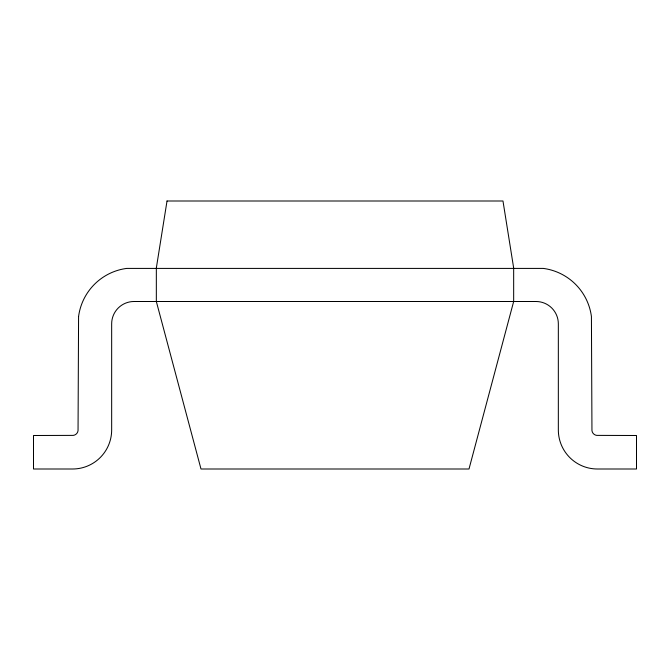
<?xml version="1.0" encoding="UTF-8"?>
<svg xmlns="http://www.w3.org/2000/svg" width="670" height="670" viewBox="0 0 670 670"><rect width="100%" height="100%" fill="white"/><g stroke="black" fill="none" stroke-linecap="round" stroke-linejoin="round"><path stroke-width="1" d="M78.574 316.533L78.047 430.634A5.511 5.511 0 0 1 73.306 435.383L33.5 435.5L33.5 469L72.586 469A39.086 39.086 0 0 0 111.664 429.914L111.664 323.836A22.336 22.336 0 0 1 134 301.5L536 301.5A22.336 22.336 0 0 1 558.336 323.836L558.336 429.914A39.086 39.086 0 0 0 597.414 469L636.5 469L636.5 435.5L596.694 435.383A5.511 5.511 0 0 1 591.953 430.634L591.426 316.533A55.903 55.903 0 0 0 543.295 268.41L126.705 268.41A55.903 55.903 0 0 0 78.574 316.533M167.023 201L156.336 268L156.336 301.5L201 469L469 469L513.664 301.5L513.664 268L502.977 201L167.023 201"/></g></svg>
